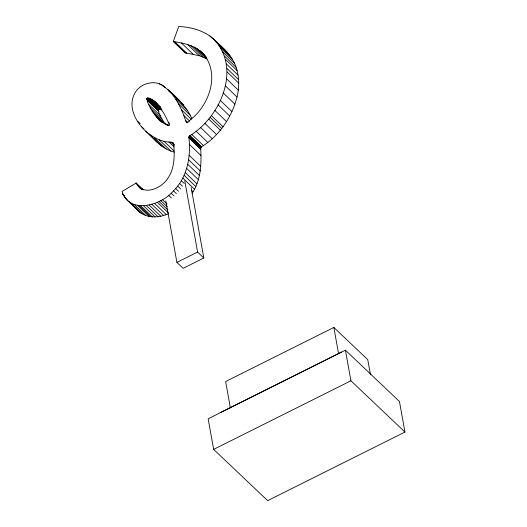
<?xml version="1.0" encoding="UTF-8"?>
<svg xmlns="http://www.w3.org/2000/svg" width="527" height="527" viewBox="0 0 527 527"><rect width="100%" height="100%" fill="white"/><g stroke="black" fill="none" stroke-linecap="round" stroke-linejoin="round"><path stroke-width="0.79" d="M136.177 183.073L122.053 191.413C129.155 214.996 161.848 205.187 173.482 190.84C187.414 177.217 190.945 156.624 188.982 137.916C189.002 137.237 189.015 136.46 189.496 135.926C220.642 117.198 242.387 67.575 212.987 38.464C203.929 30.533 189.937 26.745 178.712 26.554L173.33 41.442L185.03 52.766L199.278 55.697L207.098 58.971M192.105 193.231C201.11 180.043 201.505 163.489 200.721 148.127C200.774 147.665 200.991 147.231 201.347 146.928C219.324 135.88 231.788 117.323 237.031 97.06C239.489 87.245 239.284 76.843 236.089 67.225C232.163 55.078 221.893 46.903 212.987 38.464M162.514 122.666C155.445 119.958 134.833 84.294 157.033 103.674M165.037 124.194C164.655 122.679 152.751 106.204 161.875 109.919L150.208 98.727M169.404 125.195C165.208 124.939 159.964 120.077 156.684 117.066M176.901 262.4L197.585 252.064L203.824 257.986L183.139 268.315L176.901 262.4L165.84 200.925M370.474 374.802L367.747 359.631L333.854 327.465L225.622 381.548L230.365 407.905M220.517 412.483L341.568 351.99M345.429 350.211L208.152 418.8L213.652 449.379L267.676 500.65L404.947 432.054L399.446 401.482L345.429 350.211L350.929 380.784L404.947 432.054M213.652 449.379L350.929 380.784M126.058 198.916L139.853 212.216C147.968 218.619 159.345 217.737 168.33 213.817M191.993 118.799C185.53 104.689 173.647 93.747 161.42 84.623C157.784 82.719 153.528 82.311 149.53 83.049C144.648 83.813 140.103 86.342 136.895 90.097C120.584 110.96 148.397 142.409 170.774 142.106C171.868 142.257 173.699 142.158 173.653 143.739C174.694 155.445 174.766 168.442 167.738 178.462C161.506 188.422 143.239 196.571 136.23 183.119M173.37 41.567C184.634 43.207 196.742 45.895 204.522 54.966M145.689 131.256C154.253 139.207 162.29 149.325 174.266 152.066M220.312 46.389L224.647 49.657M175.649 97.502L179.364 100.538M215.826 41.304L227.493 52.496M209.845 35.955L212.177 38.194M214.509 40.427L217.42 43.227M219.752 45.467L221.505 47.147M218.349 44.452L230.009 55.651M220.688 48.076L232.348 59.268M222.717 51.936L234.377 63.128M224.423 56.027L236.089 67.225M225.411 59.353L237.071 70.546M226.314 63.886L237.973 75.078M226.966 68.484L238.626 79.676M227.137 71.962L238.797 83.154M199.832 50.632L204.496 55.111M202.19 52.726L206.057 56.745M197.243 48.8L206.577 57.753M194.226 47.094L205.886 58.286M226.65 78.925L238.309 90.117M191.011 45.658L202.671 56.85M187.612 44.505L199.278 55.697M181.433 42.983L193.093 54.182M225.365 85.868L237.031 97.06M175.004 41.949L186.67 53.148M174.332 41.85L185.991 53.043M173.778 41.712L185.445 52.904M223.25 92.963L234.917 104.155M220.266 100.38L231.926 111.572M218.04 104.787L229.7 115.98M214.792 110.327L226.452 121.52M211.399 115.63L223.066 126.823M210.154 117.389L221.814 128.588M208.797 119.095L220.457 130.288M204.891 123.384L216.551 134.583M167.705 89.346L183.64 105.156M163.363 85.802L165.116 87.482M168.614 90.842L171.525 93.635M161.42 84.623L163.166 86.303M171.98 93.964L175.866 99.366L187.533 110.558M159.292 83.694L160.458 84.814M175.866 99.366L178.574 104.03L190.234 115.222M200.583 127.488L212.243 138.687M178.574 104.03L181.387 109.748L191.301 119.26M181.387 109.748L183.897 115.578L189.727 121.177M183.897 115.578L185.636 120.564L187.968 122.804M185.636 120.564L187.039 122.383M196.097 131.203L207.757 142.402M191.657 134.332L203.317 145.524M153.7 100.604L160.116 106.757M152.613 99.873L160.195 107.146M154.701 101.434L161.19 108.285M201.413 146.875L189.753 135.683L201.347 146.928M151.453 99.247L160.781 108.2M189.621 135.795L201.281 146.987M189.555 135.861L201.215 147.053M189.496 135.926L201.103 147.185M189.384 136.065L201.05 147.257M189.338 136.137L200.998 147.329M189.292 136.21L200.912 147.481M189.213 136.361L200.879 147.553M189.18 136.44L200.846 147.632M189.153 136.519L200.794 147.791M149.312 98.437L160.972 109.629M189.061 136.934L200.721 148.127M148.462 98.233L160.122 109.425M189.009 137.27L200.675 148.462M188.982 137.593L200.649 148.792M147.626 98.127L159.398 109.32M147.468 98.16L159.246 109.326M188.982 137.916L200.642 149.108M147.362 98.213L159.095 109.372M147.277 98.266L158.996 109.425M147.198 98.338L158.91 109.484M147.178 98.365L158.792 109.609M147.112 98.444L158.739 109.708M147.059 98.549L158.693 109.814M147.02 98.654L158.667 109.945M147 98.786L158.667 109.978M147.013 98.984L158.673 110.176M147.033 99.175L158.699 110.367M147.073 99.359L158.732 110.551M147.402 100.598L159.062 111.79M159.437 106.606L164.095 113.654L168.37 122.251L169.536 123.371M148.634 104.306L160.294 115.499M189.186 144.207L200.853 155.399M150.182 107.804L161.842 118.997M167.23 124.682L168.396 125.801M165.425 123.746L167.171 125.426M152.066 111.138L163.732 122.336M154.24 114.24L163.568 123.193M159.391 119.629L160.557 120.749M189.074 155.188L200.734 166.38M172.112 142.297L174.444 144.536M170.774 142.106L174.279 145.465M188.633 159.74L200.293 170.932M168.857 141.947L174.108 146.987M163.969 141.276L173.884 150.788M187.816 164.371L199.476 175.563M159.18 139.866L170.84 151.058M137.817 121.348L140.149 123.588M186.736 168.482L198.396 179.674M154.51 137.745L166.176 148.937M141.519 126.592L143.851 128.832M150.011 134.912L161.677 146.111M185.28 172.606L196.94 183.804M184.114 175.32L195.774 186.512M182.79 178.007L194.45 189.206M181.308 180.662L184.226 183.462M191.802 190.734L192.968 191.854M179.575 183.409L182.487 186.202M177.658 186.071L180.57 188.87M175.649 188.521L178.567 191.314M173.482 190.84L176.4 193.64M171.051 193.126L173.969 195.925M168.502 195.247L171.413 198.047M162.421 199.581L167.085 204.054M160.755 200.603L167.171 206.755M159.062 201.525L167.81 209.917M157.349 202.342L168.429 212.98M136.045 183.067L143.232 189.839M135.986 183.093L143.028 189.786M138.14 185.939L141.052 188.732M138.884 186.848L141.803 189.648M139.721 187.671L140.887 188.791M154.628 203.448L166.295 214.641M151.908 204.324L163.568 215.523M149.069 205.01L160.728 216.202M146.269 205.458L157.929 216.656M143.41 205.695L155.076 216.887M140.623 205.701L152.29 216.9M139.049 205.57L150.715 216.762M137.547 205.273L149.207 216.472M133.937 204.147L145.604 215.345M122.455 193.956L124.207 195.629M122.593 194.213L124.346 195.892M124.108 196.505L127.02 199.305M130.558 202.645L142.218 213.837M129.313 201.9L140.979 213.092M139.853 212.216L135.768 207.697M154.227 138.957L157.356 142.448M204.305 55.065C219.054 74.254 209.93 102.126 193.534 117.218C191.69 117.297 187.092 125.268 185.873 121.263M168.37 122.251L169.437 125.037M333.854 327.465L338.597 353.821M191.163 187.612L203.824 257.986M184.779 180.88L197.585 252.064"/></g></svg>
